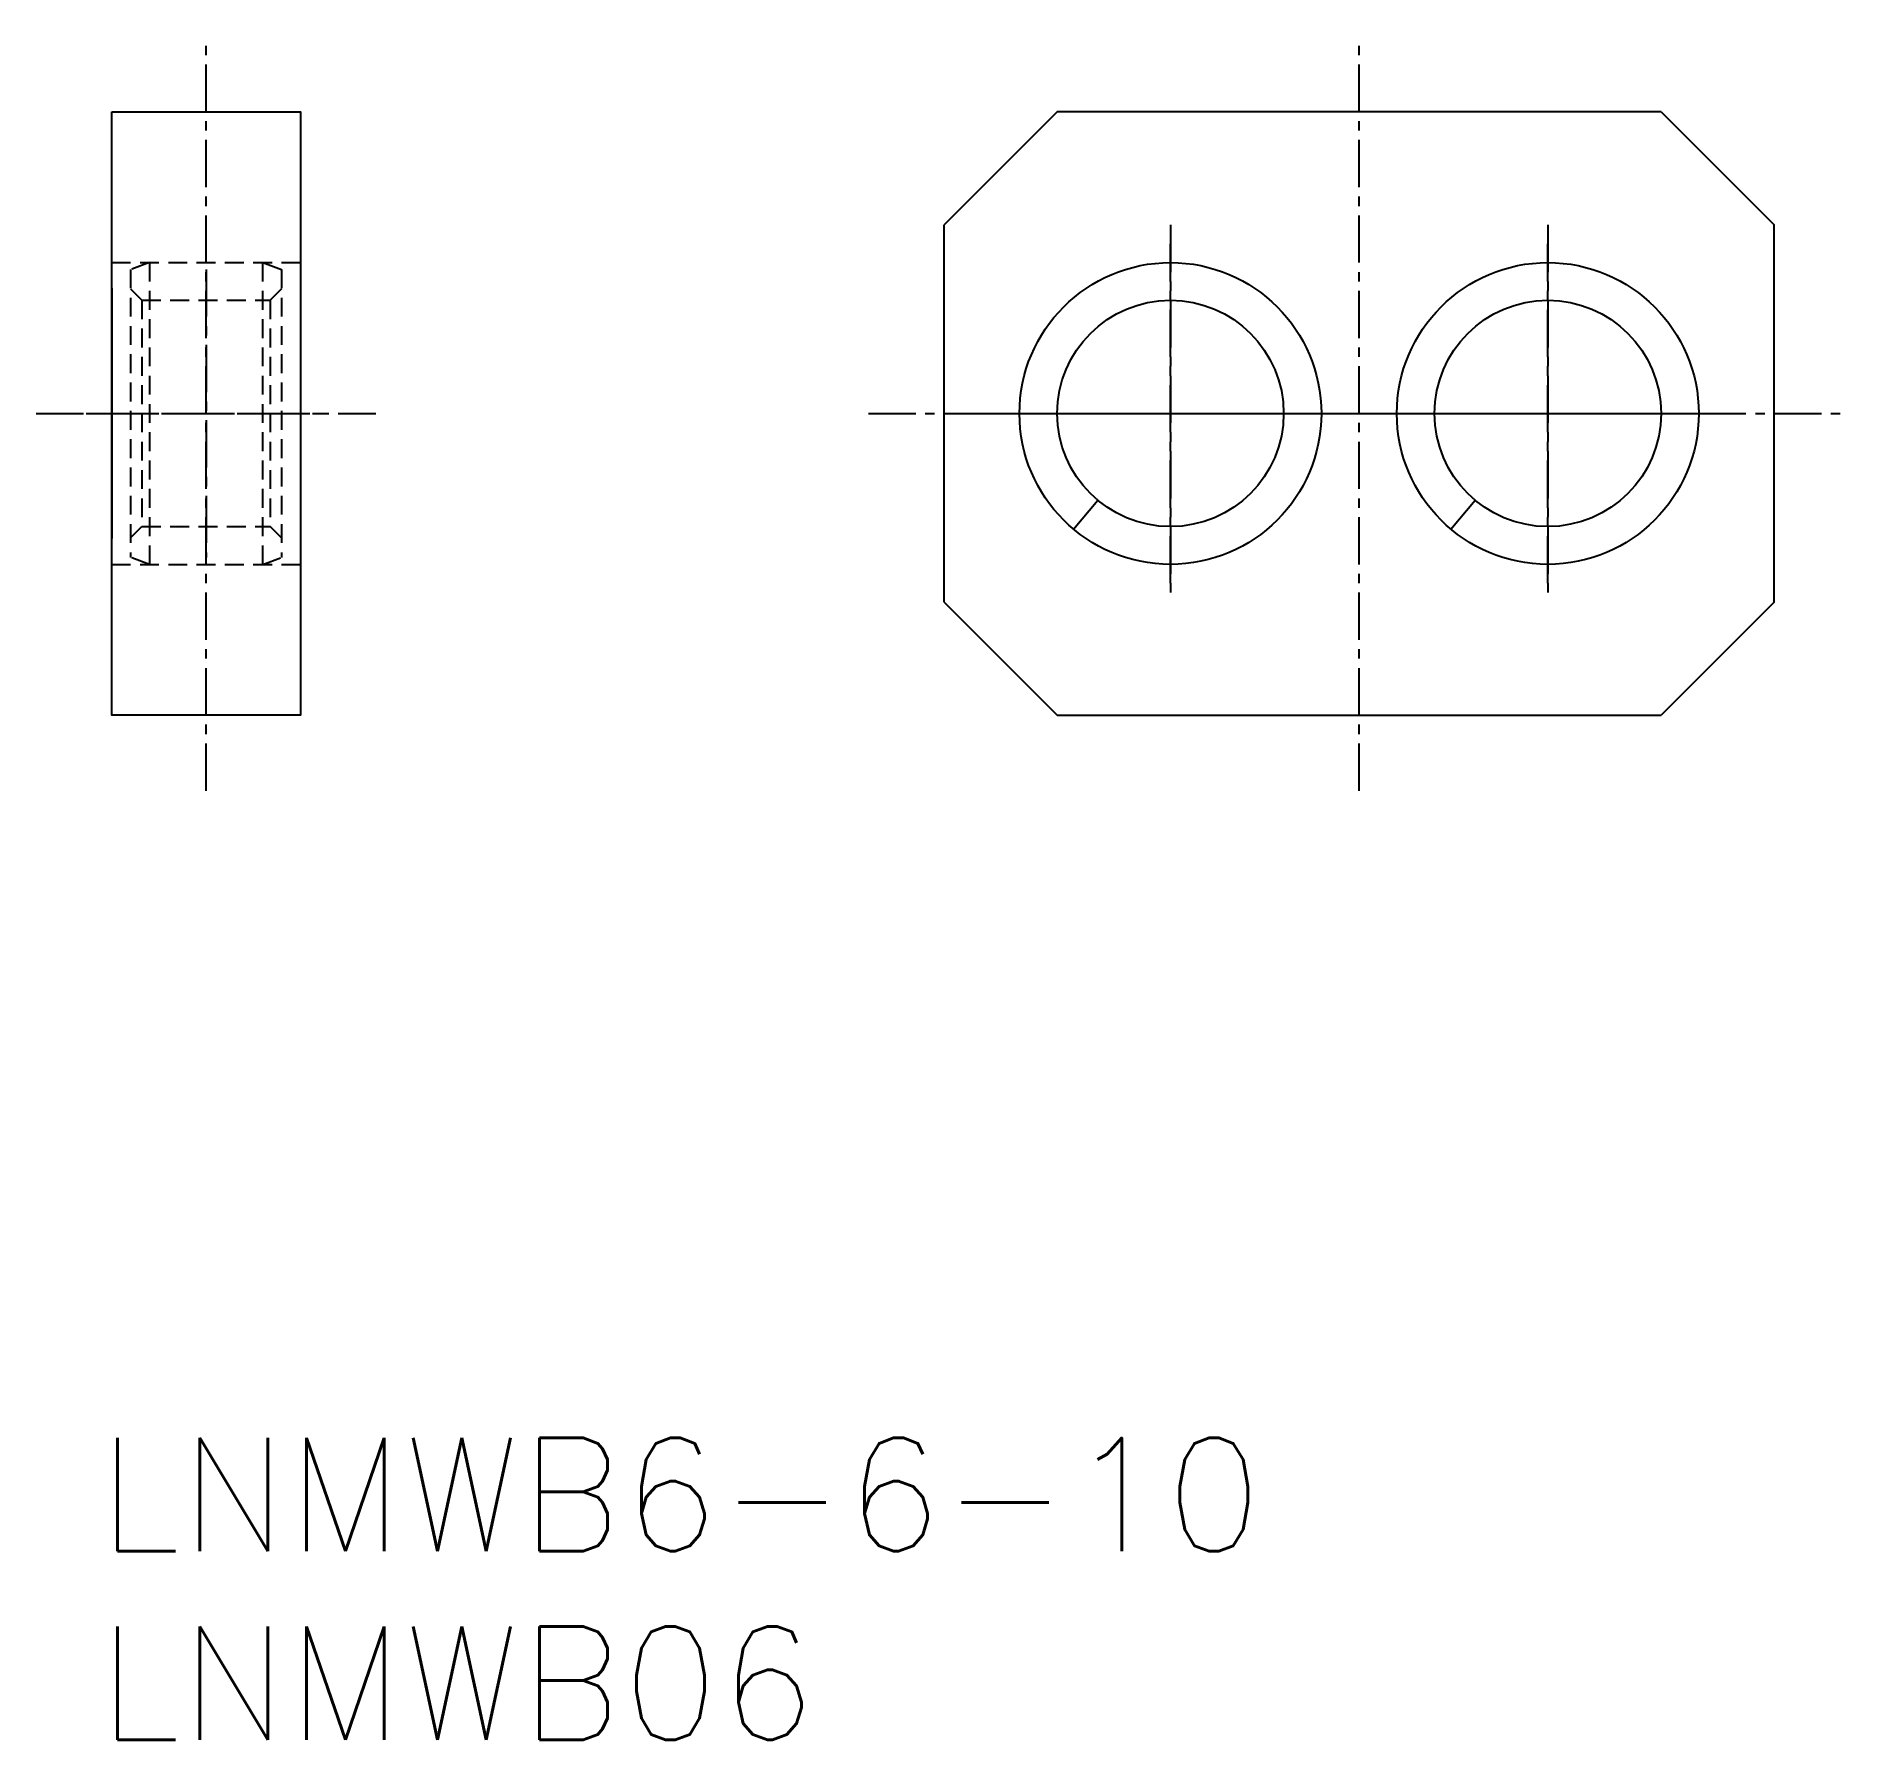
# Model space of a CAD drawing. Extents: x 116.6 to 164.6, y 72.8 to 117.9.
import ezdxf
from ezdxf.enums import TextEntityAlignment as Align

# ---------------------------------------------------------------- set-up
doc = ezdxf.new("R2010")
doc.units = 0
doc.header["$MEASUREMENT"] = 0
doc.linetypes.add('CENTER', pattern=[2, 1.25, -0.25, 0.25, -0.25])
doc.linetypes.add('DASHED', pattern=[0.75, 0.5, -0.25])
doc.layers.get('0').update_dxf_attribs({"linetype": 'CONTINUOUS'})
doc.layers.add('CENTER', color=1, linetype='CENTER')
doc.styles.get("Standard").update_dxf_attribs({"font": 'txt.shx', "bigfont": 'extfont.shx'})

msp = doc.modelspace()

# ---------------------------------------------------------------- linework, layer by layer
at = {"color": 7, "linetype": 'Continuous'}
for p, q in [((143.634, 115.938), (140.634, 112.938)), ((159.634, 115.938), (143.634, 115.938)), ((159.634, 115.938), (162.634, 112.938)), ((140.634, 102.938), (140.634, 112.938)), ((162.634, 102.938), (162.634, 112.938)), ((122.58, 111.938), (123.08, 111.756)), ((118.58, 111.256), (118.58, 104.62)), ((123.58, 111.256), (123.58, 104.62)), ((121.08, 105.438), (121.08, 105.438)), ((144.063, 104.874), (144.706, 105.64)), ((154.063, 104.874), (154.706, 105.64)), ((140.634, 102.938), (143.634, 99.938)), ((162.634, 102.938), (159.634, 99.938)), ((143.634, 99.938), (159.634, 99.938))]:
    msp.add_line(p, q, dxfattribs=at)
at = {"linetype": 'DASHED'}
for p, q in [((118.58, 111.938), (123.58, 111.938)), ((119.58, 111.938), (119.08, 111.756)), ((119.08, 111.756), (119.08, 104.12)), ((119.58, 111.938), (119.58, 103.938)), ((122.58, 103.938), (122.58, 111.938)), ((123.08, 111.756), (123.08, 104.12)), ((119.08, 111.238), (119.38, 110.938)), ((123.08, 111.238), (122.78, 110.938)), ((119.38, 110.938), (122.78, 110.938)), ((119.38, 110.938), (119.38, 104.938)), ((122.78, 110.938), (122.78, 104.948)), ((119.08, 104.638), (119.38, 104.938)), ((119.38, 104.938), (122.78, 104.938)), ((119.98, 104.938), (119.98, 104.938)), ((123.08, 104.638), (122.78, 104.938)), ((118.58, 103.938), (123.58, 103.938)), ((119.58, 103.938), (119.08, 104.12)), ((122.58, 103.938), (123.08, 104.12))]:
    msp.add_line(p, q, dxfattribs=at)
at = {"color": 3, "linetype": 'DASHED'}
msp.add_line((120.58, 104.938), (120.58, 104.938), dxfattribs=at)
at = {"color": 7, "linetype": 'Continuous'}
msp.add_lwpolyline([(118.58, 115.938), (123.58, 115.938), (123.58, 99.938), (118.58, 99.938)], close=True, dxfattribs=at)
for centre, radius in [((146.634, 107.938), 4), ((156.634, 107.938), 4), ((146.634, 107.938), 3), ((156.634, 107.938), 3)]:
    msp.add_circle(centre, radius, dxfattribs=at)
at = {"layer": 'CENTER', "color": 1, "linetype": 'CENTER'}
for p, q in [((121.08, 97.938), (121.08, 117.938)), ((151.634, 97.938), (151.634, 117.938)), ((146.634, 112.938), (146.634, 102.938)), ((156.634, 112.938), (156.634, 102.938)), ((146.634, 103.438), (146.634, 112.438)), ((156.634, 103.438), (156.634, 112.438)), ((121.08, 111.756), (121.08, 104.12)), ((116.58, 107.938), (125.58, 107.938)), ((117.901, 107.938), (124.08, 107.938)), ((138.634, 107.938), (164.634, 107.938)), ((141.634, 107.938), (151.634, 107.938)), ((151.634, 107.938), (161.634, 107.938))]:
    msp.add_line(p, q, dxfattribs=at)

# ---------------------------------------------------------------- texts
at = {"color": 7, "linetype": 'Continuous'}
for s, p in [('LNMWB6-6-10', (118.214, 79.277)), ('LNMWB06', (118.214, 74.277))]:
    msp.add_text(s, height=3, dxfattribs=at).set_placement(p, align=Align.MIDDLE_LEFT)

doc.saveas('drawing.dxf')
